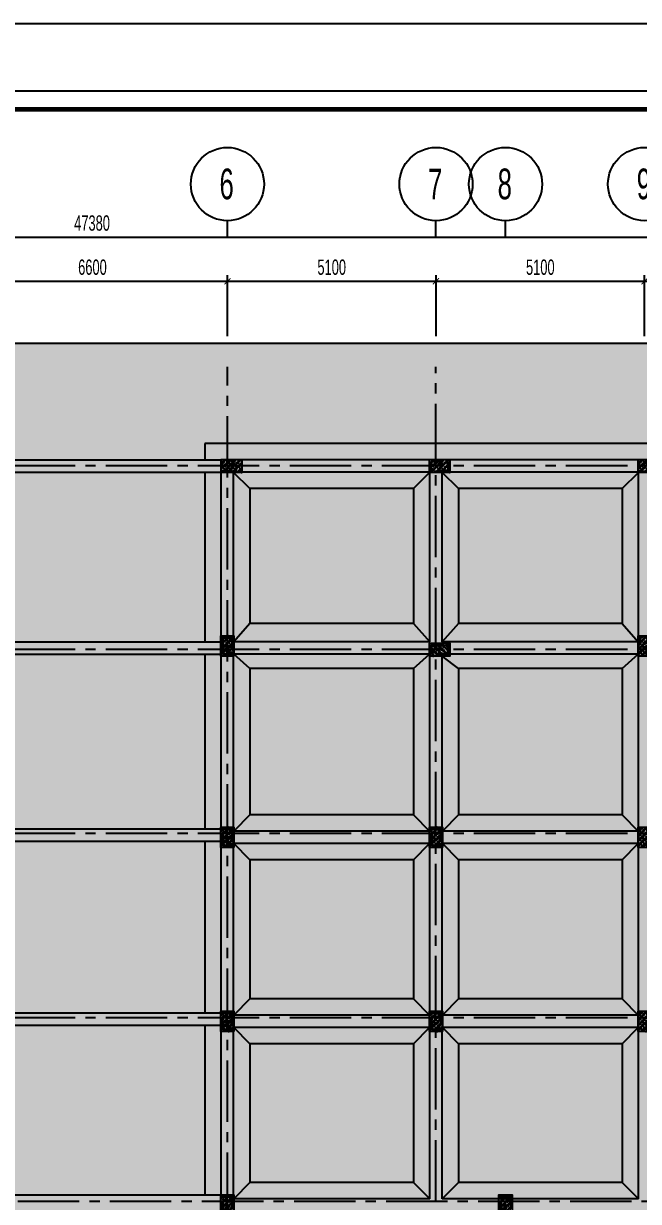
# Model space of a CAD drawing. Header units: millimetres. Extents: x 71 to 1994474, y -338610 to 1053.
# Drawn here: x 1906176 to 1921211, y -189416 to -160622 of the extents above; entities that cross this region are included whole.
import ezdxf

# ---------------------------------------------------------------- set-up
doc = ezdxf.new("R2010")
doc.units = ezdxf.units.MM
doc.header["$LTSCALE"] = 1000
doc.header["$MEASUREMENT"] = 0
doc.header["$PDMODE"] = 3
doc.linetypes.add('CENTER2', pattern=[1.125, 0.75, -0.125, 0.125, -0.125])
doc.linetypes.add('HIDDEN', pattern=[0.375, 0.25, -0.125])
doc.layers.get('0').update_dxf_attribs({"linetype": 'CONTINUOUS'})
doc.layers.get('Defpoints').update_dxf_attribs({"linetype": 'CONTINUOUS'})
for name, color, linetype in [('CDC-KHUNGTEN', 7, 'CONTINUOUS'), ('CDC.01.AXIS', 160, 'CENTER2'), ('CDC.02.DIM', 1, 'CONTINUOUS'), ('CDC.03.BORDER', 3, 'CONTINUOUS'), ('CDC.04.HIDDEN', 8, 'HIDDEN'), ('CDC.06.TEXT', 2, 'CONTINUOUS'), ('CDC.09.COLUMN', 4, 'CONTINUOUS'), ('CDC.10.HATCH', 163, 'CONTINUOUS'), ('CDC.11.NOTE', 1, 'CONTINUOUS'), ('KCS_CHI', 1, 'CONTINUOUS')]:
    doc.layers.add(name, color=color, linetype=linetype)
doc.layers.add('Hatch1', color=250, linetype='CONTINUOUS', lineweight=5)
doc.styles.add('ARIAL', font='arial.ttf', dxfattribs={"width": 0.6})
doc.dimstyles.new('150', dxfattribs={"dimscale": 150, "dimtxt": 2.5, "dimasz": 1, "dimexe": 1, "dimexo": 0, "dimgap": 1, "dimtad": 1, "dimdec": 0, "dimdsep": 46, "dimtxsty": 'ARIAL', "dimblk": 'ARCHTICK', "dimcen": 1, "dimdle": 1, "dimclrd": 1, "dimclre": 1, "dimclrt": 2, "dimadec": 0, "dimazin": 0, "dimtfac": 0.00072, "dimtdec": 0, "dimtix": 1, "dimtmove": 2, "dimatfit": 3, "dimldrblk": 'ARCHTICK', "dimfxl": 1, "dimtolj": 1, "dimarcsym": 0})

# ---------------------------------------------------------------- blocks, each defined once
blk = doc.blocks.new('_ARCHTICK')
at = {"color": 0, "linetype": 'ByBlock', "const_width": 0.15}
blk.add_lwpolyline([(-0.5, -0.5), (0.5, 0.5)], dxfattribs=at)
blk = doc.blocks.new('*D80')
at = {"layer": 'CDC.02.DIM', "color": 1, "lineweight": -2, "transparency": 16777216}
for p, q in [((1884011, -165843), (1931691, -165843)), ((1884161, -168260), (1884161, -165693)), ((1931541, -168260), (1931541, -165693))]:
    blk.add_line(p, q, dxfattribs=at)
at = {"layer": 'Defpoints', "color": 0, "transparency": 16777216}
for p in [(1931541, -165843), (1884161, -168260), (1931541, -168260)]:
    blk.add_point(p, dxfattribs=at)
at = {"layer": 'CDC.02.DIM', "color": 1, "lineweight": -2, "transparency": 16777216, "xscale": 150, "yscale": 150, "zscale": 150, "rotation": 180}
blk.add_blockref('_ARCHTICK', (1884161, -165843), dxfattribs=at)
at = {"layer": 'CDC.02.DIM', "color": 1, "lineweight": -2, "transparency": 16777216, "xscale": 150, "yscale": 150, "zscale": 150}
blk.add_blockref('_ARCHTICK', (1931541, -165843), dxfattribs=at)
at = {"layer": 'CDC.02.DIM', "color": 2, "transparency": 16777216, "insert": (1907851, -165501), "char_height": 375, "attachment_point": 5, "style": 'ARIAL'}
blk.add_mtext('\\A1;47380', dxfattribs=at)
blk = doc.blocks.new('*D81')
at = {"layer": 'CDC.02.DIM', "color": 1, "lineweight": -2, "transparency": 16777216}
for p, q in [((1916111, -166922), (1921511, -166922)), ((1916261, -168260), (1916261, -166772)), ((1921361, -168260), (1921361, -166772))]:
    blk.add_line(p, q, dxfattribs=at)
at = {"layer": 'Defpoints', "color": 0, "transparency": 16777216}
for p in [(1921361, -166922), (1916261, -168260), (1921361, -168260)]:
    blk.add_point(p, dxfattribs=at)
at = {"layer": 'CDC.02.DIM', "color": 1, "lineweight": -2, "transparency": 16777216, "xscale": 150, "yscale": 150, "zscale": 150, "rotation": 180}
blk.add_blockref('_ARCHTICK', (1916261, -166922), dxfattribs=at)
at = {"layer": 'CDC.02.DIM', "color": 1, "lineweight": -2, "transparency": 16777216, "xscale": 150, "yscale": 150, "zscale": 150}
blk.add_blockref('_ARCHTICK', (1921361, -166922), dxfattribs=at)
at = {"layer": 'CDC.02.DIM', "color": 2, "transparency": 16777216, "insert": (1918811, -166580), "char_height": 375, "attachment_point": 5, "style": 'ARIAL'}
blk.add_mtext('\\A1;5100', dxfattribs=at)
blk = doc.blocks.new('*D83')
at = {"layer": 'CDC.02.DIM', "color": 1, "lineweight": -2, "transparency": 16777216}
for p, q in [((1911011, -166922), (1916411, -166922)), ((1911161, -168260), (1911161, -166772)), ((1916261, -168260), (1916261, -166772))]:
    blk.add_line(p, q, dxfattribs=at)
at = {"layer": 'Defpoints', "color": 0, "transparency": 16777216}
for p in [(1916261, -166922), (1911161, -168260), (1916261, -168260)]:
    blk.add_point(p, dxfattribs=at)
at = {"layer": 'CDC.02.DIM', "color": 1, "lineweight": -2, "transparency": 16777216, "xscale": 150, "yscale": 150, "zscale": 150, "rotation": 180}
blk.add_blockref('_ARCHTICK', (1911161, -166922), dxfattribs=at)
at = {"layer": 'CDC.02.DIM', "color": 1, "lineweight": -2, "transparency": 16777216, "xscale": 150, "yscale": 150, "zscale": 150}
blk.add_blockref('_ARCHTICK', (1916261, -166922), dxfattribs=at)
at = {"layer": 'CDC.02.DIM', "color": 2, "transparency": 16777216, "insert": (1913711, -166580), "char_height": 375, "attachment_point": 5, "style": 'ARIAL'}
blk.add_mtext('\\A1;5100', dxfattribs=at)
blk = doc.blocks.new('*D85')
at = {"layer": 'CDC.02.DIM', "color": 1, "lineweight": -2, "transparency": 16777216}
for p, q in [((1904411, -166922), (1911311, -166922)), ((1904561, -168260), (1904561, -166772)), ((1911161, -168260), (1911161, -166772))]:
    blk.add_line(p, q, dxfattribs=at)
at = {"layer": 'Defpoints', "color": 0, "transparency": 16777216}
for p in [(1911161, -166922), (1904561, -168260), (1911161, -168260)]:
    blk.add_point(p, dxfattribs=at)
at = {"layer": 'CDC.02.DIM', "color": 1, "lineweight": -2, "transparency": 16777216, "xscale": 150, "yscale": 150, "zscale": 150, "rotation": 180}
blk.add_blockref('_ARCHTICK', (1904561, -166922), dxfattribs=at)
at = {"layer": 'CDC.02.DIM', "color": 1, "lineweight": -2, "transparency": 16777216, "xscale": 150, "yscale": 150, "zscale": 150}
blk.add_blockref('_ARCHTICK', (1911161, -166922), dxfattribs=at)
at = {"layer": 'CDC.02.DIM', "color": 2, "transparency": 16777216, "insert": (1907861, -166580), "char_height": 375, "attachment_point": 5, "style": 'ARIAL'}
blk.add_mtext('\\A1;6600', dxfattribs=at)
blk = doc.blocks.new('Khung tên chuẩn')
at = {"layer": 'CDC-KHUNGTEN', "color": 8}
blk.add_lwpolyline([(30850, -246609), (38754, -246609), (38754, -189409), (-41246, -189409), (-41246, -246609), (30850, -246609)], dxfattribs=at)
at = {"layer": 'CDC-KHUNGTEN', "color": 255, "lineweight": 60}
blk.add_lwpolyline([(30654, -246309), (30654, -189709), (-40946, -189709), (-40946, -246309), (30654, -246309)], close=True, dxfattribs=at)
at = {"layer": 'Defpoints', "color": 1, "ltscale": 0.2}
blk.add_lwpolyline([(-44246, -247709), (-44246, -188309), (39854, -188309), (39854, -247709), (-44246, -247709)], close=True, dxfattribs=at)

msp = doc.modelspace()

# ---------------------------------------------------------------- hatches: boundary and pattern name
at = {"layer": 'CDC.10.HATCH'}
h = msp.add_hatch(dxfattribs=at)
h.set_pattern_fill('AR-SAND', color=256, scale=300, style=0)
h.set_pattern_definition([(37.5, (-5927.9, -8e-05), (-18.89801, 578.04713), [0, -456, 0, -510, 0, -487.5]), (7.5, (-5927.9, -8e-05), (530.933, 846.64382), [0, -246, 0, -411, 0, -157.5]), (327.5, (-6296.9, -8e-05), (934.24256, 1.69772), [0, -150, 0, -540, 0, -705]), (317.5, (-6296.9, -8e-05), (901.83798, 263.30267), [0, -75, 0, -354, 0, -405])])
h.paths.add_polyline_path([(1906445.5, -168435.3), (1934540.5, -168435.3), (1934540.5, -195215.3), (1908140.5, -195215.3), (1908140.5, -192415.3), (1881160.5, -192415.3), (1881160.5, -168435.3)])
h = msp.add_hatch(dxfattribs=at)
h.set_pattern_fill('1BETONG2-BOP', color=256, scale=20, angle=90, style=0, pattern_type=2)
h.set_pattern_definition([(140, (20712.73, -327572.97), (12.550427, 143.4520365), [15, -165]), (85, (20712.73, -327572.97), (-150.438427, -27.750267), [12, -132]), (190.4514, (20713.78, -327561.01), (-137.887908, 115.701876), [12.748038, -140.228422]), (136.1842, (20672.73, -327572.97), (33.103803, 213.44821), [22.5, -247.5]), (186.6356, (20675.49, -327555.18), (-194.823574, 186.93254), [19.122058, -210.3426]), (81.1842, (20672.73, -327572.97), (-194.82372, 186.93239), [18, -198]), (111, (20682.73, -327552.97), (80.523778, 119.3814104), [15, -165]), (316, (20682.73, -327552.97), (73.107962, 134.376424), [12, -132]), (161.4514, (20689.44, -327543.02), (-64.506099, 168.044526), [12.748038, -140.228422]), (157.5, (20712.73, -327572.967), (-58.8748924, -31.1832367), [0, -130.4, 0, -134, 0, -132.5]), (94.5, (20712.73, -327572.97), (-76.0206377, 56.6701848), [0, -76.4, 0, -127.4, 0, -50.5]), (57.5, (20712.73, -327617.57), (4.5109743, 106.7644872), [0, -50, 0, -156, 0, -207]), (47.5, (20712.73, -327637.57), (-20.0209965, 116.637234), [0, -65, 0, -103.6, 0, -147]), (45, (20712.73, -327572.97), (-60.1040764, 60.1040764), []), (45, (20688.23, -327572.97), (-60.1040764, 60.1040764), [])])
h.paths.add_polyline_path([(1911510.5, -171275.3), (1911010.5, -171275.3), (1911010.5, -171595.3), (1911510.5, -171595.3)])
h = msp.add_hatch(dxfattribs=at)
h.set_pattern_fill('1BETONG2-BOP', color=256, scale=20, angle=90, style=0, pattern_type=2)
h.set_pattern_definition([(140, (25802.73, -327572.97), (12.550427, 143.4520365), [15, -165]), (85, (25802.73, -327572.97), (-150.438427, -27.750267), [12, -132]), (190.4514, (25803.78, -327561.01), (-137.887908, 115.701876), [12.748038, -140.228422]), (136.1842, (25762.73, -327572.97), (33.103803, 213.44821), [22.5, -247.5]), (186.6356, (25765.49, -327555.18), (-194.823574, 186.93254), [19.122058, -210.3426]), (81.1842, (25762.73, -327572.97), (-194.82372, 186.93239), [18, -198]), (111, (25772.73, -327552.97), (80.523778, 119.3814104), [15, -165]), (316, (25772.73, -327552.97), (73.107962, 134.376424), [12, -132]), (161.4514, (25779.44, -327543.02), (-64.506099, 168.044526), [12.748038, -140.228422]), (157.5, (25802.73, -327572.967), (-58.8748924, -31.1832367), [0, -130.4, 0, -134, 0, -132.5]), (94.5, (25802.73, -327572.97), (-76.0206377, 56.6701848), [0, -76.4, 0, -127.4, 0, -50.5]), (57.5, (25802.73, -327617.57), (4.5109743, 106.7644872), [0, -50, 0, -156, 0, -207]), (47.5, (25802.73, -327637.57), (-20.0209965, 116.637234), [0, -65, 0, -103.6, 0, -147]), (45, (25802.73, -327572.97), (-60.1040764, 60.1040764), []), (45, (25778.23, -327572.97), (-60.1040764, 60.1040764), [])])
h.paths.add_polyline_path([(1916600.5, -171275.3), (1916100.5, -171275.3), (1916100.5, -171595.3), (1916600.5, -171595.3)])
h = msp.add_hatch(dxfattribs=at)
h.set_pattern_fill('1BETONG2-BOP', color=256, scale=20, angle=90, style=0, pattern_type=2)
h.set_pattern_definition([(140, (30902.73, -327572.97), (12.550427, 143.4520365), [15, -165]), (85, (30902.73, -327572.97), (-150.438427, -27.750267), [12, -132]), (190.4514, (30903.78, -327561.01), (-137.887908, 115.701876), [12.748038, -140.228422]), (136.1842, (30862.73, -327572.97), (33.103803, 213.44821), [22.5, -247.5]), (186.6356, (30865.49, -327555.18), (-194.823574, 186.93254), [19.122058, -210.3426]), (81.1842, (30862.73, -327572.97), (-194.82372, 186.93239), [18, -198]), (111, (30872.73, -327552.97), (80.523778, 119.3814104), [15, -165]), (316, (30872.73, -327552.97), (73.107962, 134.376424), [12, -132]), (161.4514, (30879.44, -327543.02), (-64.506099, 168.044526), [12.748038, -140.228422]), (157.5, (30902.73, -327572.967), (-58.8748924, -31.1832367), [0, -130.4, 0, -134, 0, -132.5]), (94.5, (30902.73, -327572.97), (-76.0206377, 56.6701848), [0, -76.4, 0, -127.4, 0, -50.5]), (57.5, (30902.73, -327617.57), (4.5109743, 106.7644872), [0, -50, 0, -156, 0, -207]), (47.5, (30902.73, -327637.57), (-20.0209965, 116.637234), [0, -65, 0, -103.6, 0, -147]), (45, (30902.73, -327572.97), (-60.1040764, 60.1040764), []), (45, (30878.23, -327572.97), (-60.1040764, 60.1040764), [])])
h.paths.add_polyline_path([(1921700.5, -171275.3), (1921200.5, -171275.3), (1921200.5, -171595.3), (1921700.5, -171595.3)])
h = msp.add_hatch(dxfattribs=at)
h.set_pattern_fill('1BETONG2-BOP', color=256, scale=20, angle=90, style=0, pattern_type=2)
h.set_pattern_definition([(140, (25622.73, -331882.97), (12.550427, 143.4520365), [15, -165]), (85, (25622.73, -331882.97), (-150.438427, -27.750267), [12, -132]), (190.4514, (25623.78, -331871.01), (-137.887908, 115.701876), [12.748038, -140.228422]), (136.1842, (25582.73, -331882.97), (33.103803, 213.44821), [22.5, -247.5]), (186.6356, (25585.49, -331865.18), (-194.823574, 186.93254), [19.122058, -210.3426]), (81.1842, (25582.73, -331882.97), (-194.82372, 186.93239), [18, -198]), (111, (25592.73, -331862.97), (80.523778, 119.3814104), [15, -165]), (316, (25592.73, -331862.97), (73.107962, 134.376424), [12, -132]), (161.4514, (25599.44, -331853.02), (-64.506099, 168.044526), [12.748038, -140.228422]), (157.5, (25622.73, -331882.967), (-58.8748924, -31.1832367), [0, -130.4, 0, -134, 0, -132.5]), (94.5, (25622.73, -331882.97), (-76.0206377, 56.6701848), [0, -76.4, 0, -127.4, 0, -50.5]), (57.5, (25622.73, -331927.57), (4.5109743, 106.7644872), [0, -50, 0, -156, 0, -207]), (47.5, (25622.73, -331947.57), (-20.0209965, 116.637234), [0, -65, 0, -103.6, 0, -147]), (45, (25622.73, -331882.97), (-60.1040764, 60.1040764), []), (45, (25598.23, -331882.97), (-60.1040764, 60.1040764), [])])
h.paths.add_polyline_path([(1911320.5, -175585.3), (1911000.5, -175585.3), (1911000.5, -176085.3), (1911320.5, -176085.3)])
h = msp.add_hatch(dxfattribs=at)
h.set_pattern_fill('1BETONG2-BOP', color=256, scale=20, angle=90, style=0, pattern_type=2)
h.set_pattern_definition([(140, (35822.73, -331882.97), (12.550427, 143.4520365), [15, -165]), (85, (35822.73, -331882.97), (-150.438427, -27.750267), [12, -132]), (190.4514, (35823.78, -331871.01), (-137.887908, 115.701876), [12.748038, -140.228422]), (136.1842, (35782.73, -331882.97), (33.103803, 213.44821), [22.5, -247.5]), (186.6356, (35785.49, -331865.18), (-194.823574, 186.93254), [19.122058, -210.3426]), (81.1842, (35782.73, -331882.97), (-194.82372, 186.93239), [18, -198]), (111, (35792.73, -331862.97), (80.523778, 119.3814104), [15, -165]), (316, (35792.73, -331862.97), (73.107962, 134.376424), [12, -132]), (161.4514, (35799.44, -331853.02), (-64.506099, 168.044526), [12.748038, -140.228422]), (157.5, (35822.73, -331882.967), (-58.8748924, -31.1832367), [0, -130.4, 0, -134, 0, -132.5]), (94.5, (35822.73, -331882.97), (-76.0206377, 56.6701848), [0, -76.4, 0, -127.4, 0, -50.5]), (57.5, (35822.73, -331927.57), (4.5109743, 106.7644872), [0, -50, 0, -156, 0, -207]), (47.5, (35822.73, -331947.57), (-20.0209965, 116.637234), [0, -65, 0, -103.6, 0, -147]), (45, (35822.73, -331882.97), (-60.1040764, 60.1040764), []), (45, (35798.23, -331882.97), (-60.1040764, 60.1040764), [])])
h.paths.add_polyline_path([(1921520.5, -175585.3), (1921200.5, -175585.3), (1921200.5, -176085.3), (1921520.5, -176085.3)])
h = msp.add_hatch(dxfattribs=at)
h.set_pattern_fill('1BETONG2-BOP', color=256, scale=20, style=0, pattern_type=2)
h.set_pattern_definition([(50, (1760302.83, 1709612.54), (143.4520365, -12.550427), [15, -165]), (355, (1760302.83, 1709612.54), (-27.750267, 150.438427), [12, -132]), (100.4514, (1760314.79, 1709611.49), (115.701876, 137.887908), [12.748038, -140.228422]), (46.1842, (1760302.83, 1709652.54), (213.44821, -33.103803), [22.5, -247.5]), (96.6356, (1760320.62, 1709649.78), (186.93254, 194.823574), [19.122058, -210.3426]), (351.1842, (1760302.83, 1709652.54), (186.93239, 194.82372), [18, -198]), (21, (1760322.83, 1709642.54), (119.3814104, -80.523778), [15, -165]), (226, (1760322.83, 1709642.54), (134.376424, -73.107962), [12, -132]), (71.4514, (1760332.78, 1709635.82), (168.044526, 64.506099), [12.748038, -140.228422]), (67.5, (1760302.834, 1709612.535), (-31.1832367, 58.8748924), [0, -130.4, 0, -134, 0, -132.5]), (4.5, (1760302.834, 1709612.535), (56.6701848, 76.0206377), [0, -76.4, 0, -127.4, 0, -50.5]), (327.5, (1760258.234, 1709612.535), (106.7644872, -4.5109743), [0, -50, 0, -156, 0, -207]), (317.5, (1760238.23, 1709612.535), (116.637234, 20.0209965), [0, -65, 0, -103.6, 0, -147]), (315, (1760302.83, 1709612.535), (60.1040764, 60.1040764), []), (315, (1760302.83, 1709637.035), (60.1040764, 60.1040764), [])])
h.paths.add_polyline_path([(1916600.5, -176085.3), (1916600.5, -175765.3), (1916100.5, -175765.3), (1916100.5, -176085.3)])
h = msp.add_hatch(dxfattribs=at)
h.set_pattern_fill('1BETONG2-BOP', color=256, scale=20, angle=90, style=0, pattern_type=2)
h.set_pattern_definition([(140, (25622.73, -336562.97), (12.550427, 143.4520365), [15, -165]), (85, (25622.73, -336562.97), (-150.438427, -27.750267), [12, -132]), (190.4514, (25623.78, -336551.01), (-137.887908, 115.701876), [12.748038, -140.228422]), (136.1842, (25582.73, -336562.97), (33.103803, 213.44821), [22.5, -247.5]), (186.6356, (25585.49, -336545.18), (-194.823574, 186.93254), [19.122058, -210.3426]), (81.1842, (25582.73, -336562.97), (-194.82372, 186.93239), [18, -198]), (111, (25592.73, -336542.97), (80.523778, 119.3814104), [15, -165]), (316, (25592.73, -336542.97), (73.107962, 134.376424), [12, -132]), (161.4514, (25599.44, -336533.02), (-64.506099, 168.044526), [12.748038, -140.228422]), (157.5, (25622.73, -336562.967), (-58.8748924, -31.1832367), [0, -130.4, 0, -134, 0, -132.5]), (94.5, (25622.73, -336562.97), (-76.0206377, 56.6701848), [0, -76.4, 0, -127.4, 0, -50.5]), (57.5, (25622.73, -336607.57), (4.5109743, 106.7644872), [0, -50, 0, -156, 0, -207]), (47.5, (25622.73, -336627.57), (-20.0209965, 116.637234), [0, -65, 0, -103.6, 0, -147]), (45, (25622.73, -336562.97), (-60.1040764, 60.1040764), []), (45, (25598.23, -336562.97), (-60.1040764, 60.1040764), [])])
h.paths.add_polyline_path([(1911320.5, -180265.3), (1911000.5, -180265.3), (1911000.5, -180765.3), (1911320.5, -180765.3)])
h = msp.add_hatch(dxfattribs=at)
h.set_pattern_fill('1BETONG2-BOP', color=256, scale=20, angle=90, style=0, pattern_type=2)
h.set_pattern_definition([(140, (30722.73, -336562.97), (12.550427, 143.4520365), [15, -165]), (85, (30722.73, -336562.97), (-150.438427, -27.750267), [12, -132]), (190.4514, (30723.78, -336551.01), (-137.887908, 115.701876), [12.748038, -140.228422]), (136.1842, (30682.73, -336562.97), (33.103803, 213.44821), [22.5, -247.5]), (186.6356, (30685.49, -336545.18), (-194.823574, 186.93254), [19.122058, -210.3426]), (81.1842, (30682.73, -336562.97), (-194.82372, 186.93239), [18, -198]), (111, (30692.73, -336542.97), (80.523778, 119.3814104), [15, -165]), (316, (30692.73, -336542.97), (73.107962, 134.376424), [12, -132]), (161.4514, (30699.44, -336533.02), (-64.506099, 168.044526), [12.748038, -140.228422]), (157.5, (30722.73, -336562.967), (-58.8748924, -31.1832367), [0, -130.4, 0, -134, 0, -132.5]), (94.5, (30722.73, -336562.97), (-76.0206377, 56.6701848), [0, -76.4, 0, -127.4, 0, -50.5]), (57.5, (30722.73, -336607.57), (4.5109743, 106.7644872), [0, -50, 0, -156, 0, -207]), (47.5, (30722.73, -336627.57), (-20.0209965, 116.637234), [0, -65, 0, -103.6, 0, -147]), (45, (30722.73, -336562.97), (-60.1040764, 60.1040764), []), (45, (30698.23, -336562.97), (-60.1040764, 60.1040764), [])])
h.paths.add_polyline_path([(1916420.5, -180265.3), (1916100.5, -180265.3), (1916100.5, -180765.3), (1916420.5, -180765.3)])
h = msp.add_hatch(dxfattribs=at)
h.set_pattern_fill('1BETONG2-BOP', color=256, scale=20, angle=90, style=0, pattern_type=2)
h.set_pattern_definition([(140, (35822.73, -336562.97), (12.550427, 143.4520365), [15, -165]), (85, (35822.73, -336562.97), (-150.438427, -27.750267), [12, -132]), (190.4514, (35823.78, -336551.01), (-137.887908, 115.701876), [12.748038, -140.228422]), (136.1842, (35782.73, -336562.97), (33.103803, 213.44821), [22.5, -247.5]), (186.6356, (35785.49, -336545.18), (-194.823574, 186.93254), [19.122058, -210.3426]), (81.1842, (35782.73, -336562.97), (-194.82372, 186.93239), [18, -198]), (111, (35792.73, -336542.97), (80.523778, 119.3814104), [15, -165]), (316, (35792.73, -336542.97), (73.107962, 134.376424), [12, -132]), (161.4514, (35799.44, -336533.02), (-64.506099, 168.044526), [12.748038, -140.228422]), (157.5, (35822.73, -336562.967), (-58.8748924, -31.1832367), [0, -130.4, 0, -134, 0, -132.5]), (94.5, (35822.73, -336562.97), (-76.0206377, 56.6701848), [0, -76.4, 0, -127.4, 0, -50.5]), (57.5, (35822.73, -336607.57), (4.5109743, 106.7644872), [0, -50, 0, -156, 0, -207]), (47.5, (35822.73, -336627.57), (-20.0209965, 116.637234), [0, -65, 0, -103.6, 0, -147]), (45, (35822.73, -336562.97), (-60.1040764, 60.1040764), []), (45, (35798.23, -336562.97), (-60.1040764, 60.1040764), [])])
h.paths.add_polyline_path([(1921520.5, -180265.3), (1921200.5, -180265.3), (1921200.5, -180765.3), (1921520.5, -180765.3)])
h = msp.add_hatch(dxfattribs=at)
h.set_pattern_fill('1BETONG2-BOP', color=256, scale=20, angle=90, style=0, pattern_type=2)
h.set_pattern_definition([(140, (25622.73, -341062.97), (12.550427, 143.4520365), [15, -165]), (85, (25622.73, -341062.97), (-150.438427, -27.750267), [12, -132]), (190.4514, (25623.78, -341051.01), (-137.887908, 115.701876), [12.748038, -140.228422]), (136.1842, (25582.73, -341062.97), (33.103803, 213.44821), [22.5, -247.5]), (186.6356, (25585.49, -341045.18), (-194.823574, 186.93254), [19.122058, -210.3426]), (81.1842, (25582.73, -341062.97), (-194.82372, 186.93239), [18, -198]), (111, (25592.73, -341042.97), (80.523778, 119.3814104), [15, -165]), (316, (25592.73, -341042.97), (73.107962, 134.376424), [12, -132]), (161.4514, (25599.44, -341033.02), (-64.506099, 168.044526), [12.748038, -140.228422]), (157.5, (25622.73, -341062.967), (-58.8748924, -31.1832367), [0, -130.4, 0, -134, 0, -132.5]), (94.5, (25622.73, -341062.97), (-76.0206377, 56.6701848), [0, -76.4, 0, -127.4, 0, -50.5]), (57.5, (25622.73, -341107.57), (4.5109743, 106.7644872), [0, -50, 0, -156, 0, -207]), (47.5, (25622.73, -341127.57), (-20.0209965, 116.637234), [0, -65, 0, -103.6, 0, -147]), (45, (25622.73, -341062.97), (-60.1040764, 60.1040764), []), (45, (25598.23, -341062.97), (-60.1040764, 60.1040764), [])])
h.paths.add_polyline_path([(1911320.5, -184765.3), (1911000.5, -184765.3), (1911000.5, -185265.3), (1911320.5, -185265.3)])
h = msp.add_hatch(dxfattribs=at)
h.set_pattern_fill('1BETONG2-BOP', color=256, scale=20, angle=90, style=0, pattern_type=2)
h.set_pattern_definition([(140, (30722.73, -341062.97), (12.550427, 143.4520365), [15, -165]), (85, (30722.73, -341062.97), (-150.438427, -27.750267), [12, -132]), (190.4514, (30723.78, -341051.01), (-137.887908, 115.701876), [12.748038, -140.228422]), (136.1842, (30682.73, -341062.97), (33.103803, 213.44821), [22.5, -247.5]), (186.6356, (30685.49, -341045.18), (-194.823574, 186.93254), [19.122058, -210.3426]), (81.1842, (30682.73, -341062.97), (-194.82372, 186.93239), [18, -198]), (111, (30692.73, -341042.97), (80.523778, 119.3814104), [15, -165]), (316, (30692.73, -341042.97), (73.107962, 134.376424), [12, -132]), (161.4514, (30699.44, -341033.02), (-64.506099, 168.044526), [12.748038, -140.228422]), (157.5, (30722.73, -341062.967), (-58.8748924, -31.1832367), [0, -130.4, 0, -134, 0, -132.5]), (94.5, (30722.73, -341062.97), (-76.0206377, 56.6701848), [0, -76.4, 0, -127.4, 0, -50.5]), (57.5, (30722.73, -341107.57), (4.5109743, 106.7644872), [0, -50, 0, -156, 0, -207]), (47.5, (30722.73, -341127.57), (-20.0209965, 116.637234), [0, -65, 0, -103.6, 0, -147]), (45, (30722.73, -341062.97), (-60.1040764, 60.1040764), []), (45, (30698.23, -341062.97), (-60.1040764, 60.1040764), [])])
h.paths.add_polyline_path([(1916420.5, -184765.3), (1916100.5, -184765.3), (1916100.5, -185265.3), (1916420.5, -185265.3)])
h = msp.add_hatch(dxfattribs=at)
h.set_pattern_fill('1BETONG2-BOP', color=256, scale=20, angle=90, style=0, pattern_type=2)
h.set_pattern_definition([(140, (35822.73, -341062.97), (12.550427, 143.4520365), [15, -165]), (85, (35822.73, -341062.97), (-150.438427, -27.750267), [12, -132]), (190.4514, (35823.78, -341051.01), (-137.887908, 115.701876), [12.748038, -140.228422]), (136.1842, (35782.73, -341062.97), (33.103803, 213.44821), [22.5, -247.5]), (186.6356, (35785.49, -341045.18), (-194.823574, 186.93254), [19.122058, -210.3426]), (81.1842, (35782.73, -341062.97), (-194.82372, 186.93239), [18, -198]), (111, (35792.73, -341042.97), (80.523778, 119.3814104), [15, -165]), (316, (35792.73, -341042.97), (73.107962, 134.376424), [12, -132]), (161.4514, (35799.44, -341033.02), (-64.506099, 168.044526), [12.748038, -140.228422]), (157.5, (35822.73, -341062.967), (-58.8748924, -31.1832367), [0, -130.4, 0, -134, 0, -132.5]), (94.5, (35822.73, -341062.97), (-76.0206377, 56.6701848), [0, -76.4, 0, -127.4, 0, -50.5]), (57.5, (35822.73, -341107.57), (4.5109743, 106.7644872), [0, -50, 0, -156, 0, -207]), (47.5, (35822.73, -341127.57), (-20.0209965, 116.637234), [0, -65, 0, -103.6, 0, -147]), (45, (35822.73, -341062.97), (-60.1040764, 60.1040764), []), (45, (35798.23, -341062.97), (-60.1040764, 60.1040764), [])])
h.paths.add_polyline_path([(1921520.5, -184765.3), (1921200.5, -184765.3), (1921200.5, -185265.3), (1921520.5, -185265.3)])
h = msp.add_hatch(dxfattribs=at)
h.set_pattern_fill('1BETONG2-BOP', color=256, scale=20, angle=90, style=0, pattern_type=2)
h.set_pattern_definition([(140, (25622.73, -345552.97), (12.550427, 143.4520365), [15, -165]), (85, (25622.73, -345552.97), (-150.438427, -27.750267), [12, -132]), (190.4514, (25623.78, -345541.01), (-137.887908, 115.701876), [12.748038, -140.228422]), (136.1842, (25582.73, -345552.97), (33.103803, 213.44821), [22.5, -247.5]), (186.6356, (25585.49, -345535.18), (-194.823574, 186.93254), [19.122058, -210.3426]), (81.1842, (25582.73, -345552.97), (-194.82372, 186.93239), [18, -198]), (111, (25592.73, -345532.97), (80.523778, 119.3814104), [15, -165]), (316, (25592.73, -345532.97), (73.107962, 134.376424), [12, -132]), (161.4514, (25599.44, -345523.02), (-64.506099, 168.044526), [12.748038, -140.228422]), (157.5, (25622.73, -345552.967), (-58.8748924, -31.1832367), [0, -130.4, 0, -134, 0, -132.5]), (94.5, (25622.73, -345552.97), (-76.0206377, 56.6701848), [0, -76.4, 0, -127.4, 0, -50.5]), (57.5, (25622.73, -345597.57), (4.5109743, 106.7644872), [0, -50, 0, -156, 0, -207]), (47.5, (25622.73, -345617.57), (-20.0209965, 116.637234), [0, -65, 0, -103.6, 0, -147]), (45, (25622.73, -345552.97), (-60.1040764, 60.1040764), []), (45, (25598.23, -345552.97), (-60.1040764, 60.1040764), [])])
h.paths.add_polyline_path([(1911320.5, -189255.3), (1911000.5, -189255.3), (1911000.5, -189755.3), (1911320.5, -189755.3)])
h = msp.add_hatch(dxfattribs=at)
h.set_pattern_fill('1BETONG2-BOP', color=256, scale=20, angle=90, style=0, pattern_type=2)
h.set_pattern_definition([(140, (32422.73, -345552.97), (12.550427, 143.4520365), [15, -165]), (85, (32422.73, -345552.97), (-150.438427, -27.750267), [12, -132]), (190.4514, (32423.78, -345541.01), (-137.887908, 115.701876), [12.748038, -140.228422]), (136.1842, (32382.73, -345552.97), (33.103803, 213.44821), [22.5, -247.5]), (186.6356, (32385.49, -345535.18), (-194.823574, 186.93254), [19.122058, -210.3426]), (81.1842, (32382.73, -345552.97), (-194.82372, 186.93239), [18, -198]), (111, (32392.73, -345532.97), (80.523778, 119.3814104), [15, -165]), (316, (32392.73, -345532.97), (73.107962, 134.376424), [12, -132]), (161.4514, (32399.44, -345523.02), (-64.506099, 168.044526), [12.748038, -140.228422]), (157.5, (32422.73, -345552.967), (-58.8748924, -31.1832367), [0, -130.4, 0, -134, 0, -132.5]), (94.5, (32422.73, -345552.97), (-76.0206377, 56.6701848), [0, -76.4, 0, -127.4, 0, -50.5]), (57.5, (32422.73, -345597.57), (4.5109743, 106.7644872), [0, -50, 0, -156, 0, -207]), (47.5, (32422.73, -345617.57), (-20.0209965, 116.637234), [0, -65, 0, -103.6, 0, -147]), (45, (32422.73, -345552.97), (-60.1040764, 60.1040764), []), (45, (32398.23, -345552.97), (-60.1040764, 60.1040764), [])])
h.paths.add_polyline_path([(1918120.5, -189255.3), (1917800.5, -189255.3), (1917800.5, -189755.3), (1918120.5, -189755.3)])

# ---------------------------------------------------------------- linework, layer by layer
at = {"layer": 'CDC.01.AXIS', "ltscale": 2}
for p, q in [((1911160.5, -194218.6), (1911160.5, -169014.4)), ((1916260.5, -189415.3), (1916260.5, -169014.4)), ((1934438.8, -171435.3), (1881690.1, -171435.3)), ((1934438.8, -175925.3), (1881690.1, -175925.3)), ((1934438.8, -180425.3), (1881690.1, -180425.3)), ((1934438.8, -184925.3), (1881690.1, -184925.3)), ((1934538.8, -189415.3), (1881790.1, -189415.3)), ((1917960.5, -194218.6), (1917960.5, -189415.3))]:
    msp.add_line(p, q, dxfattribs=at)
at = {"layer": 'CDC.03.BORDER'}
for p, q in [((1910610.5, -170885.3), (1910610.5, -171285.3)), ((1932090.5, -170885.3), (1910610.5, -170885.3)), ((1904710.5, -171285.3), (1911010.5, -171285.3)), ((1931690.5, -171285.3), (1911010.5, -171285.3)), ((1904710.5, -171585.3), (1911010.5, -171585.3)), ((1910610.5, -171585.3), (1910610.5, -175735.3)), ((1911010.5, -175735.3), (1911010.5, -171585.3)), ((1916110.5, -171585.3), (1911310.5, -171585.3)), ((1911310.5, -175735.3), (1911310.5, -171585.3)), ((1911710.5, -171985.3), (1911310.5, -171595.3)), ((1915710.5, -171985.3), (1916100.5, -171595.3)), ((1916110.5, -175735.3), (1916110.5, -171585.3)), ((1921210.5, -171585.3), (1916410.5, -171585.3)), ((1916410.5, -175735.3), (1916410.5, -171585.3)), ((1916810.5, -171985.3), (1916410.5, -171595.3)), ((1920810.5, -171985.3), (1921210.5, -171595.3)), ((1921210.5, -175735.3), (1921210.5, -171585.3)), ((1911710.5, -171985.3), (1911710.5, -175285.3)), ((1915710.5, -171985.3), (1911710.5, -171985.3)), ((1915710.5, -171985.3), (1915710.5, -175285.3)), ((1916810.5, -171985.3), (1916810.5, -175285.3)), ((1920810.5, -171985.3), (1916810.5, -171985.3)), ((1920810.5, -171985.3), (1920810.5, -175285.3)), ((1911710.5, -175285.3), (1911320.5, -175735.3)), ((1915710.5, -175285.3), (1911710.5, -175285.3)), ((1915710.5, -175285.3), (1916110.5, -175735.3)), ((1916810.5, -175285.3), (1916410.5, -175735.3)), ((1920810.5, -175285.3), (1916810.5, -175285.3)), ((1920810.5, -175285.3), (1921200.5, -175735.3)), ((1904710.5, -175735.3), (1911010.5, -175735.3)), ((1916110.5, -175735.3), (1911310.5, -175735.3)), ((1921210.5, -175735.3), (1916410.5, -175735.3)), ((1904710.5, -176035.3), (1911010.5, -176035.3)), ((1910610.5, -176035.3), (1910610.5, -180315.3)), ((1911010.5, -180315.3), (1911010.5, -176035.3)), ((1916110.5, -176035.3), (1911310.5, -176035.3)), ((1911310.5, -180365.3), (1911310.5, -176035.3)), ((1911710.5, -176385.3), (1911320.5, -176035.3)), ((1915710.5, -176385.3), (1916100.5, -176035.3)), ((1916110.5, -180365.3), (1916110.5, -176035.3)), ((1921210.5, -176035.3), (1916410.5, -176035.3)), ((1916410.5, -180365.3), (1916410.5, -176035.3)), ((1916810.5, -176385.3), (1916410.5, -176085.3)), ((1920810.5, -176385.3), (1921200.5, -176035.3)), ((1921210.5, -180365.3), (1921210.5, -176035.3)), ((1915710.5, -176385.3), (1911710.5, -176385.3)), ((1911710.5, -176385.3), (1911710.5, -179965.3)), ((1915710.5, -176385.3), (1915710.5, -179965.3)), ((1920810.5, -176385.3), (1916810.5, -176385.3)), ((1916810.5, -176385.3), (1916810.5, -179965.3)), ((1920810.5, -176385.3), (1920810.5, -179965.3)), ((1911710.5, -179965.3), (1911320.5, -180365.3)), ((1915710.5, -179965.3), (1911710.5, -179965.3)), ((1915710.5, -179965.3), (1916100.5, -180365.3)), ((1916810.5, -179965.3), (1916420.5, -180365.3)), ((1920810.5, -179965.3), (1916810.5, -179965.3)), ((1920810.5, -179965.3), (1921200.5, -180365.3)), ((1911010.5, -180315.3), (1904710.5, -180315.3)), ((1916110.5, -180365.3), (1911310.5, -180365.3)), ((1921210.5, -180365.3), (1916410.5, -180365.3)), ((1911010.5, -180615.3), (1904710.5, -180615.3)), ((1910610.5, -180615.3), (1910610.5, -184815.3)), ((1911010.5, -184815.3), (1911010.5, -180615.3)), ((1916110.5, -180665.3), (1911310.5, -180665.3)), ((1911310.5, -184865.3), (1911310.5, -180665.3)), ((1911710.5, -181065.3), (1911320.5, -180665.3)), ((1915710.5, -181065.3), (1916100.5, -180665.3)), ((1916110.5, -184865.3), (1916110.5, -180665.3)), ((1921210.5, -180665.3), (1916410.5, -180665.3)), ((1916410.5, -184865.3), (1916410.5, -180665.3)), ((1916810.5, -181065.3), (1916420.5, -180665.3)), ((1920810.5, -181065.3), (1921200.5, -180665.3)), ((1921210.5, -184865.3), (1921210.5, -180665.3)), ((1911710.5, -181065.3), (1911710.5, -184465.3)), ((1915710.5, -181065.3), (1911710.5, -181065.3)), ((1915710.5, -181065.3), (1915710.5, -184465.3)), ((1916810.5, -181065.3), (1916810.5, -184465.3)), ((1920810.5, -181065.3), (1916810.5, -181065.3)), ((1920810.5, -181065.3), (1920810.5, -184465.3)), ((1911710.5, -184465.3), (1911320.5, -184865.3)), ((1915710.5, -184465.3), (1911710.5, -184465.3)), ((1915710.5, -184465.3), (1916100.5, -184865.3)), ((1916810.5, -184465.3), (1916420.5, -184865.3)), ((1920810.5, -184465.3), (1916810.5, -184465.3)), ((1920810.5, -184465.3), (1921200.5, -184865.3)), ((1911010.5, -184815.3), (1904710.5, -184815.3)), ((1911010.5, -185115.3), (1904710.5, -185115.3)), ((1910610.5, -185115.3), (1910610.5, -189265.3)), ((1911010.5, -189265.3), (1911010.5, -185115.3)), ((1916110.5, -184865.3), (1911310.5, -184865.3)), ((1921210.5, -184865.3), (1916410.5, -184865.3)), ((1916110.5, -185165.3), (1911310.5, -185165.3)), ((1911310.5, -189355.3), (1911310.5, -185165.3)), ((1911710.5, -185565.3), (1911320.5, -185165.3)), ((1915710.5, -185565.3), (1916100.5, -185165.3)), ((1916110.5, -189355.3), (1916110.5, -185165.3)), ((1921210.5, -185165.3), (1916410.5, -185165.3)), ((1916410.5, -189355.3), (1916410.5, -185165.3)), ((1916810.5, -185565.3), (1916420.5, -185165.3)), ((1920810.5, -185565.3), (1921200.5, -185165.3)), ((1921210.5, -189355.3), (1921210.5, -185165.3)), ((1911710.5, -185565.3), (1911710.5, -188955.3)), ((1915710.5, -185565.3), (1911710.5, -185565.3)), ((1915710.5, -185565.3), (1915710.5, -188955.3)), ((1916810.5, -185565.3), (1916810.5, -188955.3)), ((1920810.5, -185565.3), (1916810.5, -185565.3)), ((1920810.5, -185565.3), (1920810.5, -188955.3)), ((1911710.5, -188955.3), (1911320.5, -189355.3)), ((1915710.5, -188955.3), (1911710.5, -188955.3)), ((1915710.5, -188955.3), (1916110.5, -189355.3)), ((1916810.5, -188955.3), (1916410.5, -189355.3)), ((1920810.5, -188955.3), (1916810.5, -188955.3)), ((1920810.5, -188955.3), (1921210.5, -189355.3)), ((1911010.5, -189265.3), (1904710.5, -189265.3)), ((1916110.5, -189355.3), (1911310.5, -189355.3)), ((1921210.5, -189355.3), (1916410.5, -189355.3))]:
    msp.add_line(p, q, dxfattribs=at)
at = {"layer": 'CDC.04.HIDDEN'}
for points in [[(1916150.5, -171545.3), (1916150.5, -171325.3), (1916550.5, -171325.3), (1916550.5, -171545.3)], [(1911270.5, -176035.3), (1911050.5, -176035.3), (1911050.5, -175635.3), (1911270.5, -175635.3)], [(1916150.5, -176035.3), (1916150.5, -175815.3), (1916550.5, -175815.3), (1916550.5, -176035.3)], [(1911270.5, -180715.3), (1911050.5, -180715.3), (1911050.5, -180315.3), (1911270.5, -180315.3)], [(1916370.5, -180715.3), (1916150.5, -180715.3), (1916150.5, -180315.3), (1916370.5, -180315.3)], [(1911270.5, -185215.3), (1911050.5, -185215.3), (1911050.5, -184815.3), (1911270.5, -184815.3)], [(1916370.5, -185215.3), (1916150.5, -185215.3), (1916150.5, -184815.3), (1916370.5, -184815.3)], [(1911270.5, -189705.3), (1911050.5, -189705.3), (1911050.5, -189305.3), (1911270.5, -189305.3)], [(1918070.5, -189705.3), (1917850.5, -189705.3), (1917850.5, -189305.3), (1918070.5, -189305.3)]]:
    msp.add_lwpolyline(points, close=True, dxfattribs=at)
at = {"layer": 'CDC.09.COLUMN'}
for points in [[(1911010.5, -171595.3), (1911010.5, -171275.3), (1911510.5, -171275.3), (1911510.5, -171595.3)], [(1916100.5, -171595.3), (1916100.5, -171275.3), (1916600.5, -171275.3), (1916600.5, -171595.3)], [(1921200.5, -171595.3), (1921200.5, -171275.3), (1921700.5, -171275.3), (1921700.5, -171595.3)], [(1911320.5, -176085.3), (1911000.5, -176085.3), (1911000.5, -175585.3), (1911320.5, -175585.3)], [(1921520.5, -176085.3), (1921200.5, -176085.3), (1921200.5, -175585.3), (1921520.5, -175585.3)], [(1916100.5, -176085.3), (1916100.5, -175765.3), (1916600.5, -175765.3), (1916600.5, -176085.3)], [(1911320.5, -180765.3), (1911000.5, -180765.3), (1911000.5, -180265.3), (1911320.5, -180265.3)], [(1916420.5, -180765.3), (1916100.5, -180765.3), (1916100.5, -180265.3), (1916420.5, -180265.3)], [(1921520.5, -180765.3), (1921200.5, -180765.3), (1921200.5, -180265.3), (1921520.5, -180265.3)], [(1911320.5, -185265.3), (1911000.5, -185265.3), (1911000.5, -184765.3), (1911320.5, -184765.3)], [(1916420.5, -185265.3), (1916100.5, -185265.3), (1916100.5, -184765.3), (1916420.5, -184765.3)], [(1921520.5, -185265.3), (1921200.5, -185265.3), (1921200.5, -184765.3), (1921520.5, -184765.3)], [(1911320.5, -189755.3), (1911000.5, -189755.3), (1911000.5, -189255.3), (1911320.5, -189255.3)], [(1918120.5, -189755.3), (1917800.5, -189755.3), (1917800.5, -189255.3), (1918120.5, -189255.3)]]:
    msp.add_lwpolyline(points, close=True, dxfattribs=at)
at = {"layer": 'CDC.11.NOTE', "ltscale": 2}
msp.add_lwpolyline([(1906445.5, -168435.3), (1934540.5, -168435.3), (1934540.5, -195215.3), (1908140.5, -195215.3), (1908140.5, -192415.3), (1881160.5, -192415.3), (1881160.5, -168435.3), (1906445.5, -168435.3)], dxfattribs=at)
at = {"layer": 'KCS_CHI'}
for p, q in [((1911160.5, -165842.9), (1911160.5, -165440.9)), ((1916260.5, -165842.9), (1916260.5, -165440.9)), ((1917960.5, -165842.9), (1917960.5, -165440.9))]:
    msp.add_line(p, q, dxfattribs=at)
for centre in [(1911160.5, -164546.1), (1916260.5, -164546.1), (1917960.5, -164546.1), (1921360.5, -164546.1)]:
    msp.add_circle(centre, 894.9, dxfattribs=at)

# ---------------------------------------------------------------- block references
at = {"layer": 'Hatch1', "xscale": 1.498216409886394, "yscale": 1.498216409886394, "zscale": 1.498216409886394}
msp.add_blockref('Khung tên chuẩn', (1934763.7, 121504.7), dxfattribs=at)

# ---------------------------------------------------------------- texts
at = {"layer": 'CDC.06.TEXT', "style": 'ARIAL', "width": 0.6}
for s, p in [('6', (1910967.1, -164917.1)), ('7', (1916067.1, -164917.1)), ('8', (1917767.1, -164917.1)), ('9', (1921167.1, -164917.1))]:
    msp.add_text(s, height=750, dxfattribs=at).set_placement(p)

# ---------------------------------------------------------------- dimensions: what is measured, and where the dimension line sits
at = {"layer": 'CDC.02.DIM'}
for base, p1, p2, picture, middle in [((1931540.5, -165842.9), (1884160.5, -168260.1), (1931540.5, -168260.1), '*D80', (1907850.5, -165501.4)), ((1911160.5, -166921.5), (1904560.5, -168260.1), (1911160.5, -168260.1), '*D85', (1907860.5, -166580)), ((1916260.5, -166921.5), (1911160.5, -168260.1), (1916260.5, -168260.1), '*D83', (1913710.5, -166580)), ((1921360.5, -166921.5), (1916260.5, -168260.1), (1921360.5, -168260.1), '*D81', (1918810.5, -166580))]:
    dim = msp.add_linear_dim(base=base, p1=p1, p2=p2, dimstyle='150', dxfattribs=at)
    dim.commit()
    dim.dimension.update_dxf_attribs({"geometry": picture, "text_midpoint": middle})

doc.saveas('drawing.dxf')
